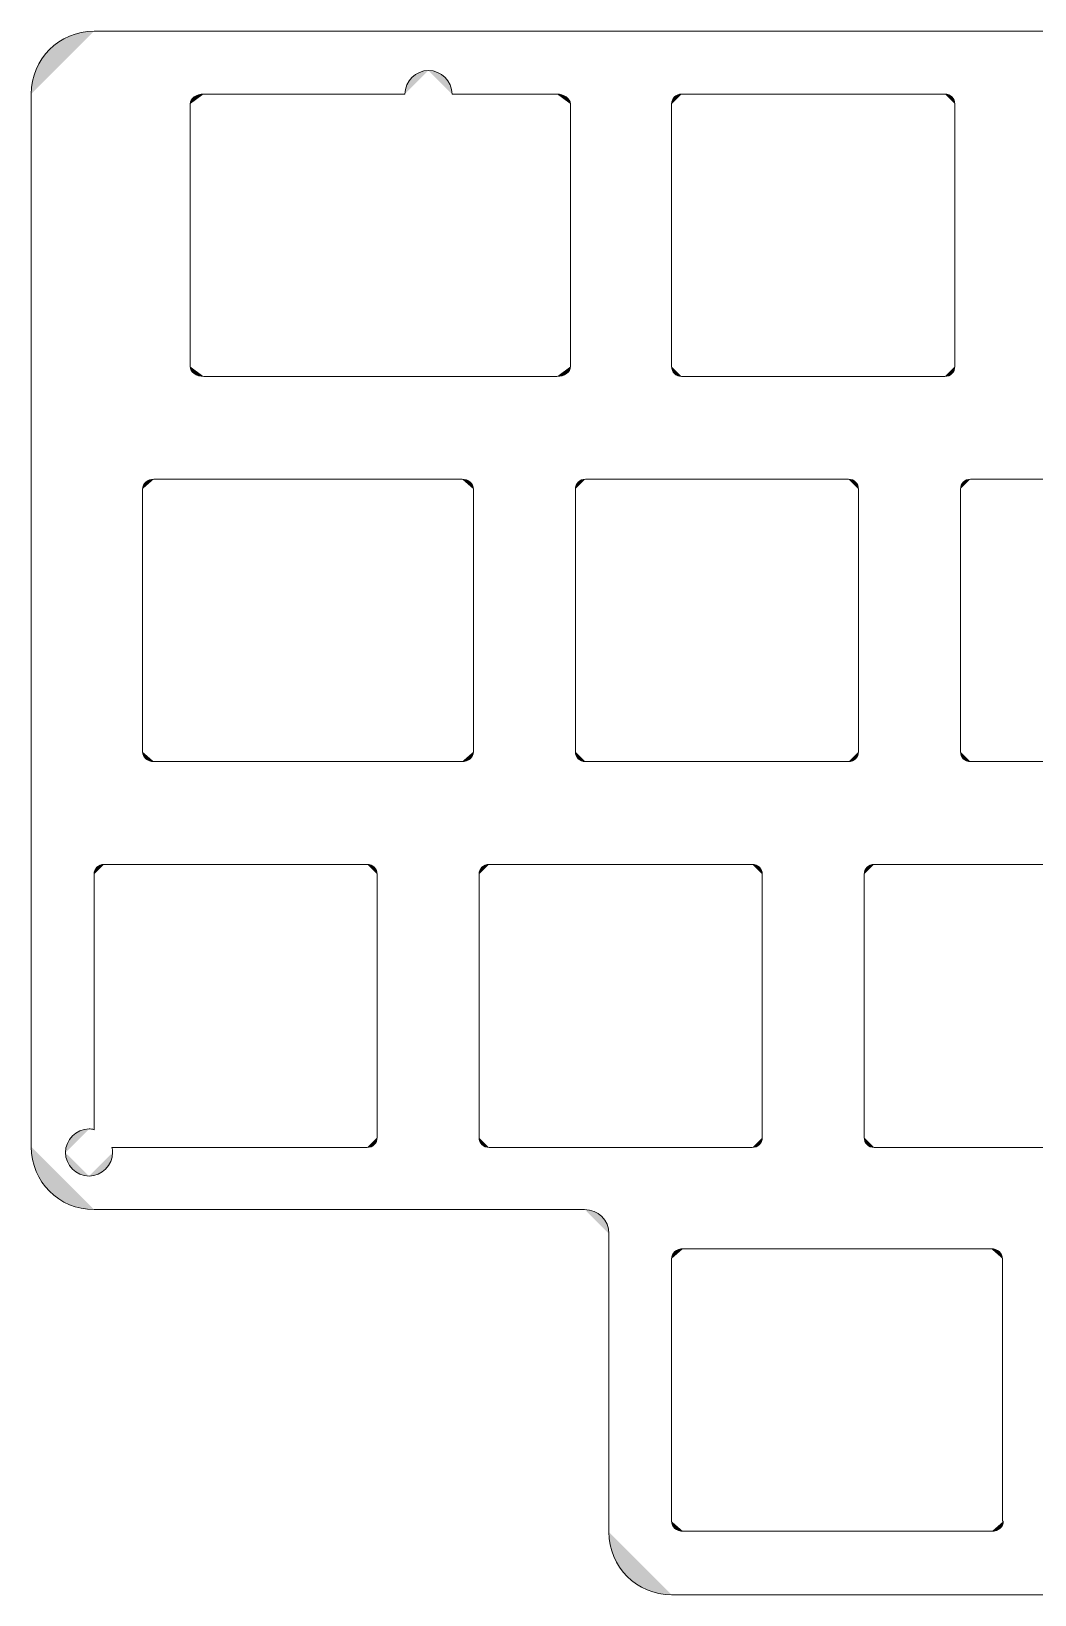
# Model space of a CAD drawing. Header units: millimetres. Extents: x 0 to 211, y 0 to 77.
# Drawn here: x 0.1 to 49.7, y 0.1 to 77.4 of the extents above; entities that cross this region are included whole.
import ezdxf

# ---------------------------------------------------------------- set-up
doc = ezdxf.new("R2010")
doc.units = ezdxf.units.MM
doc.header["$MEASUREMENT"] = 0
doc.layers.add('Layer 1', color=7, linetype='Continuous', lineweight=0)

# ---------------------------------------------------------------- blocks, each defined once
blk = doc.blocks.new('Block_1')
at = {"layer": 'Layer 1', "true_color": 0x2f2d31, "transparency": 33554687}
h = blk.add_hatch(color=250, dxfattribs=at)
h.dxf.hatch_style = 2
edge = h.paths.add_edge_path()
edge.add_spline(control_points=[(0.1, 74.292), (0.1, 76.02), (1.475, 77.395), (3.203, 77.395)], knot_values=[0, 0, 0, 0, 1, 1, 1, 1], degree=3, periodic=0)
edge.add_line((3.203, 77.395), (0.1, 74.292))
h = blk.add_hatch(color=250, dxfattribs=at)
h.dxf.hatch_style = 2
edge = h.paths.add_edge_path()
edge.add_spline(control_points=[(3.203, 77.395), (3.203, 77.395), (207.631, 77.395), (207.631, 77.395)], knot_values=[0, 0, 0, 0, 1, 1, 1, 1], degree=3, periodic=0)
edge.add_line((207.631, 77.395), (3.203, 77.395))
h = blk.add_hatch(color=250, dxfattribs=at)
h.dxf.hatch_style = 2
edge = h.paths.add_edge_path()
edge.add_spline(control_points=[(19.742, 75.456), (19.108, 75.456), (18.579, 74.927), (18.579, 74.292)], knot_values=[0, 0, 0, 0, 1, 1, 1, 1], degree=3, periodic=0)
edge.add_line((18.579, 74.292), (19.742, 75.456))
h = blk.add_hatch(color=250, dxfattribs=at)
h.dxf.hatch_style = 2
edge = h.paths.add_edge_path()
edge.add_spline(control_points=[(20.906, 74.292), (20.906, 74.927), (20.377, 75.456), (19.742, 75.456)], knot_values=[0, 0, 0, 0, 1, 1, 1, 1], degree=3, periodic=0)
edge.add_line((19.742, 75.456), (20.906, 74.292))
h = blk.add_hatch(color=250, dxfattribs=at)
h.dxf.hatch_style = 2
edge = h.paths.add_edge_path()
edge.add_spline(control_points=[(0.1, 22.242), (0.1, 22.242), (0.1, 74.292), (0.1, 74.292)], knot_values=[0, 0, 0, 0, 1, 1, 1, 1], degree=3, periodic=0)
edge.add_line((0.1, 74.292), (0.1, 22.242))
h = blk.add_hatch(color=250, dxfattribs=at)
h.dxf.hatch_style = 2
edge = h.paths.add_edge_path()
edge.add_spline(control_points=[(8.634, 74.292), (8.246, 74.292), (7.964, 74.08), (7.964, 73.798)], knot_values=[0, 0, 0, 0, 1, 1, 1, 1], degree=3, periodic=0)
edge.add_line((7.964, 73.798), (8.634, 74.292))
h = blk.add_hatch(color=250, dxfattribs=at)
h.dxf.hatch_style = 2
edge = h.paths.add_edge_path()
edge.add_spline(control_points=[(18.579, 74.292), (18.579, 74.292), (8.634, 74.292), (8.634, 74.292)], knot_values=[0, 0, 0, 0, 1, 1, 1, 1], degree=3, periodic=0)
edge.add_line((8.634, 74.292), (18.579, 74.292))
h = blk.add_hatch(color=250, dxfattribs=at)
h.dxf.hatch_style = 2
edge = h.paths.add_edge_path()
edge.add_spline(control_points=[(26.09, 74.292), (26.09, 74.292), (20.906, 74.292), (20.906, 74.292)], knot_values=[0, 0, 0, 0, 1, 1, 1, 1], degree=3, periodic=0)
edge.add_line((20.906, 74.292), (26.09, 74.292))
h = blk.add_hatch(color=250, dxfattribs=at)
h.dxf.hatch_style = 2
edge = h.paths.add_edge_path()
edge.add_spline(control_points=[(26.76, 73.798), (26.76, 74.08), (26.442, 74.292), (26.09, 74.292)], knot_values=[0, 0, 0, 0, 1, 1, 1, 1], degree=3, periodic=0)
edge.add_line((26.09, 74.292), (26.76, 73.798))
h = blk.add_hatch(color=250, dxfattribs=at)
h.dxf.hatch_style = 2
edge = h.paths.add_edge_path()
edge.add_spline(control_points=[(31.767, 73.798), (31.767, 74.08), (31.979, 74.292), (32.261, 74.292)], knot_values=[0, 0, 0, 0, 1, 1, 1, 1], degree=3, periodic=0)
edge.add_line((32.261, 74.292), (31.767, 73.798))
h = blk.add_hatch(color=250, dxfattribs=at)
h.dxf.hatch_style = 2
edge = h.paths.add_edge_path()
edge.add_spline(control_points=[(32.261, 74.292), (32.261, 74.292), (45.274, 74.292), (45.274, 74.292)], knot_values=[0, 0, 0, 0, 1, 1, 1, 1], degree=3, periodic=0)
edge.add_line((45.274, 74.292), (32.261, 74.292))
h = blk.add_hatch(color=250, dxfattribs=at)
h.dxf.hatch_style = 2
edge = h.paths.add_edge_path()
edge.add_spline(control_points=[(45.274, 74.292), (45.556, 74.292), (45.767, 74.08), (45.767, 73.798)], knot_values=[0, 0, 0, 0, 1, 1, 1, 1], degree=3, periodic=0)
edge.add_line((45.767, 73.798), (45.274, 74.292))
h = blk.add_hatch(color=250, dxfattribs=at)
h.dxf.hatch_style = 2
edge = h.paths.add_edge_path()
edge.add_spline(control_points=[(7.964, 73.798), (7.964, 73.798), (7.964, 60.821), (7.964, 60.821)], knot_values=[0, 0, 0, 0, 1, 1, 1, 1], degree=3, periodic=0)
edge.add_line((7.964, 60.821), (7.964, 73.798))
h = blk.add_hatch(color=250, dxfattribs=at)
h.dxf.hatch_style = 2
edge = h.paths.add_edge_path()
edge.add_spline(control_points=[(26.76, 60.821), (26.76, 60.821), (26.76, 73.798), (26.76, 73.798)], knot_values=[0, 0, 0, 0, 1, 1, 1, 1], degree=3, periodic=0)
edge.add_line((26.76, 73.798), (26.76, 60.821))
h = blk.add_hatch(color=250, dxfattribs=at)
h.dxf.hatch_style = 2
edge = h.paths.add_edge_path()
edge.add_spline(control_points=[(31.767, 60.821), (31.767, 60.821), (31.767, 73.798), (31.767, 73.798)], knot_values=[0, 0, 0, 0, 1, 1, 1, 1], degree=3, periodic=0)
edge.add_line((31.767, 73.798), (31.767, 60.821))
h = blk.add_hatch(color=250, dxfattribs=at)
h.dxf.hatch_style = 2
edge = h.paths.add_edge_path()
edge.add_spline(control_points=[(45.767, 73.798), (45.767, 73.798), (45.767, 60.821), (45.767, 60.821)], knot_values=[0, 0, 0, 0, 1, 1, 1, 1], degree=3, periodic=0)
edge.add_line((45.767, 60.821), (45.767, 73.798))
h = blk.add_hatch(color=250, dxfattribs=at)
h.dxf.hatch_style = 2
edge = h.paths.add_edge_path()
edge.add_spline(control_points=[(7.964, 60.821), (7.964, 60.539), (8.246, 60.327), (8.634, 60.327)], knot_values=[0, 0, 0, 0, 1, 1, 1, 1], degree=3, periodic=0)
edge.add_line((8.634, 60.327), (7.964, 60.821))
h = blk.add_hatch(color=250, dxfattribs=at)
h.dxf.hatch_style = 2
edge = h.paths.add_edge_path()
edge.add_spline(control_points=[(8.634, 60.327), (8.634, 60.327), (26.09, 60.327), (26.09, 60.327)], knot_values=[0, 0, 0, 0, 1, 1, 1, 1], degree=3, periodic=0)
edge.add_line((26.09, 60.327), (8.634, 60.327))
h = blk.add_hatch(color=250, dxfattribs=at)
h.dxf.hatch_style = 2
edge = h.paths.add_edge_path()
edge.add_spline(control_points=[(26.09, 60.327), (26.478, 60.327), (26.76, 60.539), (26.76, 60.821)], knot_values=[0, 0, 0, 0, 1, 1, 1, 1], degree=3, periodic=0)
edge.add_line((26.76, 60.821), (26.09, 60.327))
h = blk.add_hatch(color=250, dxfattribs=at)
h.dxf.hatch_style = 2
edge = h.paths.add_edge_path()
edge.add_spline(control_points=[(32.261, 60.327), (31.979, 60.327), (31.767, 60.539), (31.767, 60.821)], knot_values=[0, 0, 0, 0, 1, 1, 1, 1], degree=3, periodic=0)
edge.add_line((31.767, 60.821), (32.261, 60.327))
h = blk.add_hatch(color=250, dxfattribs=at)
h.dxf.hatch_style = 2
edge = h.paths.add_edge_path()
edge.add_spline(control_points=[(45.274, 60.327), (45.274, 60.327), (32.261, 60.327), (32.261, 60.327)], knot_values=[0, 0, 0, 0, 1, 1, 1, 1], degree=3, periodic=0)
edge.add_line((32.261, 60.327), (45.274, 60.327))
h = blk.add_hatch(color=250, dxfattribs=at)
h.dxf.hatch_style = 2
edge = h.paths.add_edge_path()
edge.add_spline(control_points=[(45.767, 60.821), (45.767, 60.539), (45.556, 60.327), (45.274, 60.327)], knot_values=[0, 0, 0, 0, 1, 1, 1, 1], degree=3, periodic=0)
edge.add_line((45.274, 60.327), (45.767, 60.821))
h = blk.add_hatch(color=250, dxfattribs=at)
h.dxf.hatch_style = 2
edge = h.paths.add_edge_path()
edge.add_spline(control_points=[(5.601, 54.756), (5.601, 55.038), (5.848, 55.249), (6.166, 55.249)], knot_values=[0, 0, 0, 0, 1, 1, 1, 1], degree=3, periodic=0)
edge.add_line((6.166, 55.249), (5.601, 54.756))
h = blk.add_hatch(color=250, dxfattribs=at)
h.dxf.hatch_style = 2
edge = h.paths.add_edge_path()
edge.add_spline(control_points=[(6.166, 55.249), (6.166, 55.249), (21.4, 55.249), (21.4, 55.249)], knot_values=[0, 0, 0, 0, 1, 1, 1, 1], degree=3, periodic=0)
edge.add_line((21.4, 55.249), (6.166, 55.249))
h = blk.add_hatch(color=250, dxfattribs=at)
h.dxf.hatch_style = 2
edge = h.paths.add_edge_path()
edge.add_spline(control_points=[(21.4, 55.249), (21.717, 55.249), (21.964, 55.038), (21.964, 54.756)], knot_values=[0, 0, 0, 0, 1, 1, 1, 1], degree=3, periodic=0)
edge.add_line((21.964, 54.756), (21.4, 55.249))
h = blk.add_hatch(color=250, dxfattribs=at)
h.dxf.hatch_style = 2
edge = h.paths.add_edge_path()
edge.add_spline(control_points=[(27.007, 54.756), (27.007, 55.038), (27.218, 55.249), (27.5, 55.249)], knot_values=[0, 0, 0, 0, 1, 1, 1, 1], degree=3, periodic=0)
edge.add_line((27.5, 55.249), (27.007, 54.756))
h = blk.add_hatch(color=250, dxfattribs=at)
h.dxf.hatch_style = 2
edge = h.paths.add_edge_path()
edge.add_spline(control_points=[(27.5, 55.249), (27.5, 55.249), (40.513, 55.249), (40.513, 55.249)], knot_values=[0, 0, 0, 0, 1, 1, 1, 1], degree=3, periodic=0)
edge.add_line((40.513, 55.249), (27.5, 55.249))
h = blk.add_hatch(color=250, dxfattribs=at)
h.dxf.hatch_style = 2
edge = h.paths.add_edge_path()
edge.add_spline(control_points=[(40.513, 55.249), (40.795, 55.249), (41.007, 55.038), (41.007, 54.756)], knot_values=[0, 0, 0, 0, 1, 1, 1, 1], degree=3, periodic=0)
edge.add_line((41.007, 54.756), (40.513, 55.249))
h = blk.add_hatch(color=250, dxfattribs=at)
h.dxf.hatch_style = 2
edge = h.paths.add_edge_path()
edge.add_spline(control_points=[(46.05, 54.756), (46.05, 55.038), (46.261, 55.249), (46.543, 55.249)], knot_values=[0, 0, 0, 0, 1, 1, 1, 1], degree=3, periodic=0)
edge.add_line((46.543, 55.249), (46.05, 54.756))
h = blk.add_hatch(color=250, dxfattribs=at)
h.dxf.hatch_style = 2
edge = h.paths.add_edge_path()
edge.add_spline(control_points=[(46.543, 55.249), (46.543, 55.249), (59.556, 55.249), (59.556, 55.249)], knot_values=[0, 0, 0, 0, 1, 1, 1, 1], degree=3, periodic=0)
edge.add_line((59.556, 55.249), (46.543, 55.249))
h = blk.add_hatch(color=250, dxfattribs=at)
h.dxf.hatch_style = 2
edge = h.paths.add_edge_path()
edge.add_spline(control_points=[(5.601, 41.778), (5.601, 41.778), (5.601, 54.756), (5.601, 54.756)], knot_values=[0, 0, 0, 0, 1, 1, 1, 1], degree=3, periodic=0)
edge.add_line((5.601, 54.756), (5.601, 41.778))
h = blk.add_hatch(color=250, dxfattribs=at)
h.dxf.hatch_style = 2
edge = h.paths.add_edge_path()
edge.add_spline(control_points=[(21.964, 54.756), (21.964, 54.756), (21.964, 41.778), (21.964, 41.778)], knot_values=[0, 0, 0, 0, 1, 1, 1, 1], degree=3, periodic=0)
edge.add_line((21.964, 41.778), (21.964, 54.756))
h = blk.add_hatch(color=250, dxfattribs=at)
h.dxf.hatch_style = 2
edge = h.paths.add_edge_path()
edge.add_spline(control_points=[(27.007, 41.778), (27.007, 41.778), (27.007, 54.756), (27.007, 54.756)], knot_values=[0, 0, 0, 0, 1, 1, 1, 1], degree=3, periodic=0)
edge.add_line((27.007, 54.756), (27.007, 41.778))
h = blk.add_hatch(color=250, dxfattribs=at)
h.dxf.hatch_style = 2
edge = h.paths.add_edge_path()
edge.add_spline(control_points=[(41.007, 54.756), (41.007, 54.756), (41.007, 41.778), (41.007, 41.778)], knot_values=[0, 0, 0, 0, 1, 1, 1, 1], degree=3, periodic=0)
edge.add_line((41.007, 41.778), (41.007, 54.756))
h = blk.add_hatch(color=250, dxfattribs=at)
h.dxf.hatch_style = 2
edge = h.paths.add_edge_path()
edge.add_spline(control_points=[(46.05, 41.778), (46.05, 41.778), (46.05, 54.756), (46.05, 54.756)], knot_values=[0, 0, 0, 0, 1, 1, 1, 1], degree=3, periodic=0)
edge.add_line((46.05, 54.756), (46.05, 41.778))
h = blk.add_hatch(color=250, dxfattribs=at)
h.dxf.hatch_style = 2
edge = h.paths.add_edge_path()
edge.add_spline(control_points=[(6.166, 41.285), (5.848, 41.285), (5.601, 41.496), (5.601, 41.778)], knot_values=[0, 0, 0, 0, 1, 1, 1, 1], degree=3, periodic=0)
edge.add_line((5.601, 41.778), (6.166, 41.285))
h = blk.add_hatch(color=250, dxfattribs=at)
h.dxf.hatch_style = 2
edge = h.paths.add_edge_path()
edge.add_spline(control_points=[(21.964, 41.778), (21.964, 41.496), (21.717, 41.285), (21.4, 41.285)], knot_values=[0, 0, 0, 0, 1, 1, 1, 1], degree=3, periodic=0)
edge.add_line((21.4, 41.285), (21.964, 41.778))
h = blk.add_hatch(color=250, dxfattribs=at)
h.dxf.hatch_style = 2
edge = h.paths.add_edge_path()
edge.add_spline(control_points=[(27.5, 41.285), (27.218, 41.285), (27.007, 41.496), (27.007, 41.778)], knot_values=[0, 0, 0, 0, 1, 1, 1, 1], degree=3, periodic=0)
edge.add_line((27.007, 41.778), (27.5, 41.285))
h = blk.add_hatch(color=250, dxfattribs=at)
h.dxf.hatch_style = 2
edge = h.paths.add_edge_path()
edge.add_spline(control_points=[(41.007, 41.778), (41.007, 41.496), (40.795, 41.285), (40.513, 41.285)], knot_values=[0, 0, 0, 0, 1, 1, 1, 1], degree=3, periodic=0)
edge.add_line((40.513, 41.285), (41.007, 41.778))
h = blk.add_hatch(color=250, dxfattribs=at)
h.dxf.hatch_style = 2
edge = h.paths.add_edge_path()
edge.add_spline(control_points=[(46.543, 41.285), (46.261, 41.285), (46.05, 41.496), (46.05, 41.778)], knot_values=[0, 0, 0, 0, 1, 1, 1, 1], degree=3, periodic=0)
edge.add_line((46.05, 41.778), (46.543, 41.285))
h = blk.add_hatch(color=250, dxfattribs=at)
h.dxf.hatch_style = 2
edge = h.paths.add_edge_path()
edge.add_spline(control_points=[(21.4, 41.285), (21.4, 41.285), (6.166, 41.285), (6.166, 41.285)], knot_values=[0, 0, 0, 0, 1, 1, 1, 1], degree=3, periodic=0)
edge.add_line((6.166, 41.285), (21.4, 41.285))
h = blk.add_hatch(color=250, dxfattribs=at)
h.dxf.hatch_style = 2
edge = h.paths.add_edge_path()
edge.add_spline(control_points=[(40.513, 41.285), (40.513, 41.285), (27.5, 41.285), (27.5, 41.285)], knot_values=[0, 0, 0, 0, 1, 1, 1, 1], degree=3, periodic=0)
edge.add_line((27.5, 41.285), (40.513, 41.285))
h = blk.add_hatch(color=250, dxfattribs=at)
h.dxf.hatch_style = 2
edge = h.paths.add_edge_path()
edge.add_spline(control_points=[(59.556, 41.285), (59.556, 41.285), (46.543, 41.285), (46.543, 41.285)], knot_values=[0, 0, 0, 0, 1, 1, 1, 1], degree=3, periodic=0)
edge.add_line((46.543, 41.285), (59.556, 41.285))
h = blk.add_hatch(color=250, dxfattribs=at)
h.dxf.hatch_style = 2
edge = h.paths.add_edge_path()
edge.add_spline(control_points=[(3.697, 36.207), (3.415, 36.207), (3.203, 35.995), (3.203, 35.713)], knot_values=[0, 0, 0, 0, 1, 1, 1, 1], degree=3, periodic=0)
edge.add_line((3.203, 35.713), (3.697, 36.207))
h = blk.add_hatch(color=250, dxfattribs=at)
h.dxf.hatch_style = 2
edge = h.paths.add_edge_path()
edge.add_spline(control_points=[(3.203, 35.713), (3.203, 35.713), (3.203, 23.088), (3.203, 23.088)], knot_values=[0, 0, 0, 0, 1, 1, 1, 1], degree=3, periodic=0)
edge.add_line((3.203, 23.088), (3.203, 35.713))
h = blk.add_hatch(color=250, dxfattribs=at)
h.dxf.hatch_style = 2
edge = h.paths.add_edge_path()
edge.add_spline(control_points=[(16.709, 36.207), (16.709, 36.207), (3.697, 36.207), (3.697, 36.207)], knot_values=[0, 0, 0, 0, 1, 1, 1, 1], degree=3, periodic=0)
edge.add_line((3.697, 36.207), (16.709, 36.207))
h = blk.add_hatch(color=250, dxfattribs=at)
h.dxf.hatch_style = 2
edge = h.paths.add_edge_path()
edge.add_spline(control_points=[(17.203, 35.713), (17.203, 35.995), (16.992, 36.207), (16.709, 36.207)], knot_values=[0, 0, 0, 0, 1, 1, 1, 1], degree=3, periodic=0)
edge.add_line((16.709, 36.207), (17.203, 35.713))
h = blk.add_hatch(color=250, dxfattribs=at)
h.dxf.hatch_style = 2
edge = h.paths.add_edge_path()
edge.add_spline(control_points=[(17.203, 22.7), (17.203, 22.7), (17.203, 35.713), (17.203, 35.713)], knot_values=[0, 0, 0, 0, 1, 1, 1, 1], degree=3, periodic=0)
edge.add_line((17.203, 35.713), (17.203, 22.7))
h = blk.add_hatch(color=250, dxfattribs=at)
h.dxf.hatch_style = 2
edge = h.paths.add_edge_path()
edge.add_spline(control_points=[(22.74, 36.207), (22.458, 36.207), (22.246, 35.995), (22.246, 35.713)], knot_values=[0, 0, 0, 0, 1, 1, 1, 1], degree=3, periodic=0)
edge.add_line((22.246, 35.713), (22.74, 36.207))
h = blk.add_hatch(color=250, dxfattribs=at)
h.dxf.hatch_style = 2
edge = h.paths.add_edge_path()
edge.add_spline(control_points=[(22.246, 35.713), (22.246, 35.713), (22.246, 22.7), (22.246, 22.7)], knot_values=[0, 0, 0, 0, 1, 1, 1, 1], degree=3, periodic=0)
edge.add_line((22.246, 22.7), (22.246, 35.713))
h = blk.add_hatch(color=250, dxfattribs=at)
h.dxf.hatch_style = 2
edge = h.paths.add_edge_path()
edge.add_spline(control_points=[(35.752, 36.207), (35.752, 36.207), (22.74, 36.207), (22.74, 36.207)], knot_values=[0, 0, 0, 0, 1, 1, 1, 1], degree=3, periodic=0)
edge.add_line((22.74, 36.207), (35.752, 36.207))
h = blk.add_hatch(color=250, dxfattribs=at)
h.dxf.hatch_style = 2
edge = h.paths.add_edge_path()
edge.add_spline(control_points=[(36.246, 35.713), (36.246, 35.995), (36.034, 36.207), (35.752, 36.207)], knot_values=[0, 0, 0, 0, 1, 1, 1, 1], degree=3, periodic=0)
edge.add_line((35.752, 36.207), (36.246, 35.713))
h = blk.add_hatch(color=250, dxfattribs=at)
h.dxf.hatch_style = 2
edge = h.paths.add_edge_path()
edge.add_spline(control_points=[(36.246, 22.7), (36.246, 22.7), (36.246, 35.713), (36.246, 35.713)], knot_values=[0, 0, 0, 0, 1, 1, 1, 1], degree=3, periodic=0)
edge.add_line((36.246, 35.713), (36.246, 22.7))
h = blk.add_hatch(color=250, dxfattribs=at)
h.dxf.hatch_style = 2
edge = h.paths.add_edge_path()
edge.add_spline(control_points=[(41.783, 36.207), (41.5, 36.207), (41.289, 35.995), (41.289, 35.713)], knot_values=[0, 0, 0, 0, 1, 1, 1, 1], degree=3, periodic=0)
edge.add_line((41.289, 35.713), (41.783, 36.207))
h = blk.add_hatch(color=250, dxfattribs=at)
h.dxf.hatch_style = 2
edge = h.paths.add_edge_path()
edge.add_spline(control_points=[(41.289, 35.713), (41.289, 35.713), (41.289, 22.7), (41.289, 22.7)], knot_values=[0, 0, 0, 0, 1, 1, 1, 1], degree=3, periodic=0)
edge.add_line((41.289, 22.7), (41.289, 35.713))
h = blk.add_hatch(color=250, dxfattribs=at)
h.dxf.hatch_style = 2
edge = h.paths.add_edge_path()
edge.add_spline(control_points=[(54.795, 36.207), (54.795, 36.207), (41.783, 36.207), (41.783, 36.207)], knot_values=[0, 0, 0, 0, 1, 1, 1, 1], degree=3, periodic=0)
edge.add_line((41.783, 36.207), (54.795, 36.207))
h = blk.add_hatch(color=250, dxfattribs=at)
h.dxf.hatch_style = 2
edge = h.paths.add_edge_path()
edge.add_spline(control_points=[(2.956, 23.123), (2.322, 23.123), (1.793, 22.594), (1.793, 21.96)], knot_values=[0, 0, 0, 0, 1, 1, 1, 1], degree=3, periodic=0)
edge.add_line((1.793, 21.96), (2.956, 23.123))
h = blk.add_hatch(color=250, dxfattribs=at)
h.dxf.hatch_style = 2
edge = h.paths.add_edge_path()
edge.add_spline(control_points=[(3.203, 23.088), (3.133, 23.123), (3.027, 23.123), (2.956, 23.123)], knot_values=[0, 0, 0, 0, 1, 1, 1, 1], degree=3, periodic=0)
edge.add_line((2.956, 23.123), (3.203, 23.088))
h = blk.add_hatch(color=250, dxfattribs=at)
h.dxf.hatch_style = 2
edge = h.paths.add_edge_path()
edge.add_spline(control_points=[(16.709, 22.207), (16.992, 22.207), (17.203, 22.418), (17.203, 22.7)], knot_values=[0, 0, 0, 0, 1, 1, 1, 1], degree=3, periodic=0)
edge.add_line((17.203, 22.7), (16.709, 22.207))
h = blk.add_hatch(color=250, dxfattribs=at)
h.dxf.hatch_style = 2
edge = h.paths.add_edge_path()
edge.add_spline(control_points=[(22.246, 22.7), (22.246, 22.418), (22.458, 22.207), (22.74, 22.207)], knot_values=[0, 0, 0, 0, 1, 1, 1, 1], degree=3, periodic=0)
edge.add_line((22.74, 22.207), (22.246, 22.7))
h = blk.add_hatch(color=250, dxfattribs=at)
h.dxf.hatch_style = 2
edge = h.paths.add_edge_path()
edge.add_spline(control_points=[(35.752, 22.207), (36.034, 22.207), (36.246, 22.418), (36.246, 22.7)], knot_values=[0, 0, 0, 0, 1, 1, 1, 1], degree=3, periodic=0)
edge.add_line((36.246, 22.7), (35.752, 22.207))
h = blk.add_hatch(color=250, dxfattribs=at)
h.dxf.hatch_style = 2
edge = h.paths.add_edge_path()
edge.add_spline(control_points=[(41.289, 22.7), (41.289, 22.418), (41.5, 22.207), (41.783, 22.207)], knot_values=[0, 0, 0, 0, 1, 1, 1, 1], degree=3, periodic=0)
edge.add_line((41.783, 22.207), (41.289, 22.7))
h = blk.add_hatch(color=250, dxfattribs=at)
h.dxf.hatch_style = 2
edge = h.paths.add_edge_path()
edge.add_spline(control_points=[(3.203, 19.139), (1.475, 19.139), (0.1, 20.514), (0.1, 22.242)], knot_values=[0, 0, 0, 0, 1, 1, 1, 1], degree=3, periodic=0)
edge.add_line((0.1, 22.242), (3.203, 19.139))
h = blk.add_hatch(color=250, dxfattribs=at)
h.dxf.hatch_style = 2
edge = h.paths.add_edge_path()
edge.add_spline(control_points=[(1.793, 21.96), (1.793, 21.325), (2.322, 20.796), (2.956, 20.796)], knot_values=[0, 0, 0, 0, 1, 1, 1, 1], degree=3, periodic=0)
edge.add_line((2.956, 20.796), (1.793, 21.96))
h = blk.add_hatch(color=250, dxfattribs=at)
h.dxf.hatch_style = 2
edge = h.paths.add_edge_path()
edge.add_spline(control_points=[(2.956, 20.796), (3.591, 20.796), (4.12, 21.325), (4.12, 21.96)], knot_values=[0, 0, 0, 0, 1, 1, 1, 1], degree=3, periodic=0)
edge.add_line((4.12, 21.96), (2.956, 20.796))
h = blk.add_hatch(color=250, dxfattribs=at)
h.dxf.hatch_style = 2
edge = h.paths.add_edge_path()
edge.add_spline(control_points=[(4.12, 21.96), (4.12, 22.065), (4.12, 22.136), (4.085, 22.207)], knot_values=[0, 0, 0, 0, 1, 1, 1, 1], degree=3, periodic=0)
edge.add_line((4.085, 22.207), (4.12, 21.96))
h = blk.add_hatch(color=250, dxfattribs=at)
h.dxf.hatch_style = 2
edge = h.paths.add_edge_path()
edge.add_spline(control_points=[(4.085, 22.207), (4.085, 22.207), (16.709, 22.207), (16.709, 22.207)], knot_values=[0, 0, 0, 0, 1, 1, 1, 1], degree=3, periodic=0)
edge.add_line((16.709, 22.207), (4.085, 22.207))
h = blk.add_hatch(color=250, dxfattribs=at)
h.dxf.hatch_style = 2
edge = h.paths.add_edge_path()
edge.add_spline(control_points=[(22.74, 22.207), (22.74, 22.207), (35.752, 22.207), (35.752, 22.207)], knot_values=[0, 0, 0, 0, 1, 1, 1, 1], degree=3, periodic=0)
edge.add_line((35.752, 22.207), (22.74, 22.207))
h = blk.add_hatch(color=250, dxfattribs=at)
h.dxf.hatch_style = 2
edge = h.paths.add_edge_path()
edge.add_spline(control_points=[(41.783, 22.207), (41.783, 22.207), (54.795, 22.207), (54.795, 22.207)], knot_values=[0, 0, 0, 0, 1, 1, 1, 1], degree=3, periodic=0)
edge.add_line((54.795, 22.207), (41.783, 22.207))
h = blk.add_hatch(color=250, dxfattribs=at)
h.dxf.hatch_style = 2
edge = h.paths.add_edge_path()
edge.add_spline(control_points=[(27.465, 19.139), (27.465, 19.139), (3.203, 19.139), (3.203, 19.139)], knot_values=[0, 0, 0, 0, 1, 1, 1, 1], degree=3, periodic=0)
edge.add_line((3.203, 19.139), (27.465, 19.139))
h = blk.add_hatch(color=250, dxfattribs=at)
h.dxf.hatch_style = 2
edge = h.paths.add_edge_path()
edge.add_spline(control_points=[(28.664, 17.94), (28.664, 18.61), (28.135, 19.139), (27.465, 19.139)], knot_values=[0, 0, 0, 0, 1, 1, 1, 1], degree=3, periodic=0)
edge.add_line((27.465, 19.139), (28.664, 17.94))
h = blk.add_hatch(color=250, dxfattribs=at)
h.dxf.hatch_style = 2
edge = h.paths.add_edge_path()
edge.add_spline(control_points=[(28.664, 3.199), (28.664, 3.199), (28.664, 17.94), (28.664, 17.94)], knot_values=[0, 0, 0, 0, 1, 1, 1, 1], degree=3, periodic=0)
edge.add_line((28.664, 17.94), (28.664, 3.199))
h = blk.add_hatch(color=250, dxfattribs=at)
h.dxf.hatch_style = 2
edge = h.paths.add_edge_path()
edge.add_spline(control_points=[(31.767, 16.705), (31.767, 16.987), (32.014, 17.199), (32.332, 17.199)], knot_values=[0, 0, 0, 0, 1, 1, 1, 1], degree=3, periodic=0)
edge.add_line((32.332, 17.199), (31.767, 16.705))
h = blk.add_hatch(color=250, dxfattribs=at)
h.dxf.hatch_style = 2
edge = h.paths.add_edge_path()
edge.add_spline(control_points=[(32.332, 17.199), (32.332, 17.199), (47.566, 17.199), (47.566, 17.199)], knot_values=[0, 0, 0, 0, 1, 1, 1, 1], degree=3, periodic=0)
edge.add_line((47.566, 17.199), (32.332, 17.199))
h = blk.add_hatch(color=250, dxfattribs=at)
h.dxf.hatch_style = 2
edge = h.paths.add_edge_path()
edge.add_spline(control_points=[(47.566, 17.199), (47.883, 17.199), (48.13, 16.987), (48.13, 16.705)], knot_values=[0, 0, 0, 0, 1, 1, 1, 1], degree=3, periodic=0)
edge.add_line((48.13, 16.705), (47.566, 17.199))
h = blk.add_hatch(color=250, dxfattribs=at)
h.dxf.hatch_style = 2
edge = h.paths.add_edge_path()
edge.add_spline(control_points=[(31.767, 3.728), (31.767, 3.728), (31.767, 16.705), (31.767, 16.705)], knot_values=[0, 0, 0, 0, 1, 1, 1, 1], degree=3, periodic=0)
edge.add_line((31.767, 16.705), (31.767, 3.728))
h = blk.add_hatch(color=250, dxfattribs=at)
h.dxf.hatch_style = 2
edge = h.paths.add_edge_path()
edge.add_spline(control_points=[(48.13, 16.705), (48.13, 16.705), (48.13, 3.728), (48.13, 3.728)], knot_values=[0, 0, 0, 0, 1, 1, 1, 1], degree=3, periodic=0)
edge.add_line((48.13, 3.728), (48.13, 16.705))
h = blk.add_hatch(color=250, dxfattribs=at)
h.dxf.hatch_style = 2
edge = h.paths.add_edge_path()
edge.add_spline(control_points=[(31.767, 0.096), (30.04, 0.096), (28.664, 1.471), (28.664, 3.199)], knot_values=[0, 0, 0, 0, 1, 1, 1, 1], degree=3, periodic=0)
edge.add_line((28.664, 3.199), (31.767, 0.096))
h = blk.add_hatch(color=250, dxfattribs=at)
h.dxf.hatch_style = 2
edge = h.paths.add_edge_path()
edge.add_spline(control_points=[(32.332, 3.234), (32.014, 3.234), (31.767, 3.446), (31.767, 3.728)], knot_values=[0, 0, 0, 0, 1, 1, 1, 1], degree=3, periodic=0)
edge.add_line((31.767, 3.728), (32.332, 3.234))
h = blk.add_hatch(color=250, dxfattribs=at)
h.dxf.hatch_style = 2
edge = h.paths.add_edge_path()
edge.add_spline(control_points=[(47.601, 3.234), (47.601, 3.234), (32.332, 3.234), (32.332, 3.234)], knot_values=[0, 0, 0, 0, 1, 1, 1, 1], degree=3, periodic=0)
edge.add_line((32.332, 3.234), (47.601, 3.234))
h = blk.add_hatch(color=250, dxfattribs=at)
h.dxf.hatch_style = 2
edge = h.paths.add_edge_path()
edge.add_spline(control_points=[(48.165, 3.728), (48.165, 3.446), (47.919, 3.234), (47.601, 3.234)], knot_values=[0, 0, 0, 0, 1, 1, 1, 1], degree=3, periodic=0)
edge.add_line((47.601, 3.234), (48.165, 3.728))
h = blk.add_hatch(color=250, dxfattribs=at)
h.dxf.hatch_style = 2
edge = h.paths.add_edge_path()
edge.add_spline(control_points=[(48.13, 3.728), (48.13, 3.728), (48.165, 3.728), (48.165, 3.728)], knot_values=[0, 0, 0, 0, 1, 1, 1, 1], degree=3, periodic=0)
edge.add_line((48.165, 3.728), (48.13, 3.728))
h = blk.add_hatch(color=250, dxfattribs=at)
h.dxf.hatch_style = 2
edge = h.paths.add_edge_path()
edge.add_spline(control_points=[(179.067, 0.096), (179.067, 0.096), (31.767, 0.096), (31.767, 0.096)], knot_values=[0, 0, 0, 0, 1, 1, 1, 1], degree=3, periodic=0)
edge.add_line((31.767, 0.096), (179.067, 0.096))
at = {"layer": 'Layer 1', "color": 250, "lineweight": 20, "true_color": 0x2f2d31}
for points in [[(0.1, 74.292), (0.1, 76.02), (1.475, 77.395), (3.203, 77.395)], [(3.203, 77.395), (3.203, 77.395), (207.631, 77.395), (207.631, 77.395)], [(19.742, 75.456), (19.108, 75.456), (18.579, 74.927), (18.579, 74.292)], [(20.906, 74.292), (20.906, 74.927), (20.377, 75.456), (19.742, 75.456)], [(0.1, 22.242), (0.1, 22.242), (0.1, 74.292), (0.1, 74.292)], [(8.634, 74.292), (8.246, 74.292), (7.964, 74.08), (7.964, 73.798)], [(18.579, 74.292), (18.579, 74.292), (8.634, 74.292), (8.634, 74.292)], [(26.09, 74.292), (26.09, 74.292), (20.906, 74.292), (20.906, 74.292)], [(26.76, 73.798), (26.76, 74.08), (26.442, 74.292), (26.09, 74.292)], [(31.767, 73.798), (31.767, 74.08), (31.979, 74.292), (32.261, 74.292)], [(32.261, 74.292), (32.261, 74.292), (45.274, 74.292), (45.274, 74.292)], [(45.274, 74.292), (45.556, 74.292), (45.767, 74.08), (45.767, 73.798)], [(7.964, 73.798), (7.964, 73.798), (7.964, 60.821), (7.964, 60.821)], [(26.76, 60.821), (26.76, 60.821), (26.76, 73.798), (26.76, 73.798)], [(31.767, 60.821), (31.767, 60.821), (31.767, 73.798), (31.767, 73.798)], [(45.767, 73.798), (45.767, 73.798), (45.767, 60.821), (45.767, 60.821)], [(7.964, 60.821), (7.964, 60.539), (8.246, 60.327), (8.634, 60.327)], [(8.634, 60.327), (8.634, 60.327), (26.09, 60.327), (26.09, 60.327)], [(26.09, 60.327), (26.478, 60.327), (26.76, 60.539), (26.76, 60.821)], [(32.261, 60.327), (31.979, 60.327), (31.767, 60.539), (31.767, 60.821)], [(45.274, 60.327), (45.274, 60.327), (32.261, 60.327), (32.261, 60.327)], [(45.767, 60.821), (45.767, 60.539), (45.556, 60.327), (45.274, 60.327)], [(5.601, 54.756), (5.601, 55.038), (5.848, 55.249), (6.166, 55.249)], [(6.166, 55.249), (6.166, 55.249), (21.4, 55.249), (21.4, 55.249)], [(21.4, 55.249), (21.717, 55.249), (21.964, 55.038), (21.964, 54.756)], [(27.007, 54.756), (27.007, 55.038), (27.218, 55.249), (27.5, 55.249)], [(27.5, 55.249), (27.5, 55.249), (40.513, 55.249), (40.513, 55.249)], [(40.513, 55.249), (40.795, 55.249), (41.007, 55.038), (41.007, 54.756)], [(46.05, 54.756), (46.05, 55.038), (46.261, 55.249), (46.543, 55.249)], [(46.543, 55.249), (46.543, 55.249), (59.556, 55.249), (59.556, 55.249)], [(5.601, 41.778), (5.601, 41.778), (5.601, 54.756), (5.601, 54.756)], [(21.964, 54.756), (21.964, 54.756), (21.964, 41.778), (21.964, 41.778)], [(27.007, 41.778), (27.007, 41.778), (27.007, 54.756), (27.007, 54.756)], [(41.007, 54.756), (41.007, 54.756), (41.007, 41.778), (41.007, 41.778)], [(46.05, 41.778), (46.05, 41.778), (46.05, 54.756), (46.05, 54.756)], [(6.166, 41.285), (5.848, 41.285), (5.601, 41.496), (5.601, 41.778)], [(21.964, 41.778), (21.964, 41.496), (21.717, 41.285), (21.4, 41.285)], [(27.5, 41.285), (27.218, 41.285), (27.007, 41.496), (27.007, 41.778)], [(41.007, 41.778), (41.007, 41.496), (40.795, 41.285), (40.513, 41.285)], [(46.543, 41.285), (46.261, 41.285), (46.05, 41.496), (46.05, 41.778)], [(21.4, 41.285), (21.4, 41.285), (6.166, 41.285), (6.166, 41.285)], [(40.513, 41.285), (40.513, 41.285), (27.5, 41.285), (27.5, 41.285)], [(59.556, 41.285), (59.556, 41.285), (46.543, 41.285), (46.543, 41.285)], [(3.697, 36.207), (3.415, 36.207), (3.203, 35.995), (3.203, 35.713)], [(3.203, 35.713), (3.203, 35.713), (3.203, 23.088), (3.203, 23.088)], [(16.709, 36.207), (16.709, 36.207), (3.697, 36.207), (3.697, 36.207)], [(17.203, 35.713), (17.203, 35.995), (16.992, 36.207), (16.709, 36.207)], [(17.203, 22.7), (17.203, 22.7), (17.203, 35.713), (17.203, 35.713)], [(22.74, 36.207), (22.458, 36.207), (22.246, 35.995), (22.246, 35.713)], [(22.246, 35.713), (22.246, 35.713), (22.246, 22.7), (22.246, 22.7)], [(35.752, 36.207), (35.752, 36.207), (22.74, 36.207), (22.74, 36.207)], [(36.246, 35.713), (36.246, 35.995), (36.034, 36.207), (35.752, 36.207)], [(36.246, 22.7), (36.246, 22.7), (36.246, 35.713), (36.246, 35.713)], [(41.783, 36.207), (41.5, 36.207), (41.289, 35.995), (41.289, 35.713)], [(41.289, 35.713), (41.289, 35.713), (41.289, 22.7), (41.289, 22.7)], [(54.795, 36.207), (54.795, 36.207), (41.783, 36.207), (41.783, 36.207)], [(2.956, 23.123), (2.322, 23.123), (1.793, 22.594), (1.793, 21.96)], [(3.203, 23.088), (3.133, 23.123), (3.027, 23.123), (2.956, 23.123)], [(16.709, 22.207), (16.992, 22.207), (17.203, 22.418), (17.203, 22.7)], [(22.246, 22.7), (22.246, 22.418), (22.458, 22.207), (22.74, 22.207)], [(35.752, 22.207), (36.034, 22.207), (36.246, 22.418), (36.246, 22.7)], [(41.289, 22.7), (41.289, 22.418), (41.5, 22.207), (41.783, 22.207)], [(3.203, 19.139), (1.475, 19.139), (0.1, 20.514), (0.1, 22.242)], [(1.793, 21.96), (1.793, 21.325), (2.322, 20.796), (2.956, 20.796)], [(2.956, 20.796), (3.591, 20.796), (4.12, 21.325), (4.12, 21.96)], [(4.12, 21.96), (4.12, 22.065), (4.12, 22.136), (4.085, 22.207)], [(4.085, 22.207), (4.085, 22.207), (16.709, 22.207), (16.709, 22.207)], [(22.74, 22.207), (22.74, 22.207), (35.752, 22.207), (35.752, 22.207)], [(41.783, 22.207), (41.783, 22.207), (54.795, 22.207), (54.795, 22.207)], [(27.465, 19.139), (27.465, 19.139), (3.203, 19.139), (3.203, 19.139)], [(28.664, 17.94), (28.664, 18.61), (28.135, 19.139), (27.465, 19.139)], [(28.664, 3.199), (28.664, 3.199), (28.664, 17.94), (28.664, 17.94)], [(31.767, 16.705), (31.767, 16.987), (32.014, 17.199), (32.332, 17.199)], [(32.332, 17.199), (32.332, 17.199), (47.566, 17.199), (47.566, 17.199)], [(47.566, 17.199), (47.883, 17.199), (48.13, 16.987), (48.13, 16.705)], [(31.767, 3.728), (31.767, 3.728), (31.767, 16.705), (31.767, 16.705)], [(48.13, 16.705), (48.13, 16.705), (48.13, 3.728), (48.13, 3.728)], [(31.767, 0.096), (30.04, 0.096), (28.664, 1.471), (28.664, 3.199)], [(32.332, 3.234), (32.014, 3.234), (31.767, 3.446), (31.767, 3.728)], [(47.601, 3.234), (47.601, 3.234), (32.332, 3.234), (32.332, 3.234)], [(48.165, 3.728), (48.165, 3.446), (47.919, 3.234), (47.601, 3.234)], [(48.13, 3.728), (48.13, 3.728), (48.165, 3.728), (48.165, 3.728)], [(179.067, 0.096), (179.067, 0.096), (31.767, 0.096), (31.767, 0.096)]]:
    blk.add_open_spline(points, degree=3, dxfattribs=at)

msp = doc.modelspace()

# ---------------------------------------------------------------- block references
at = {"layer": 'Layer 1'}
msp.add_blockref('Block_1', (0, 0), dxfattribs=at)

doc.saveas('drawing.dxf')
